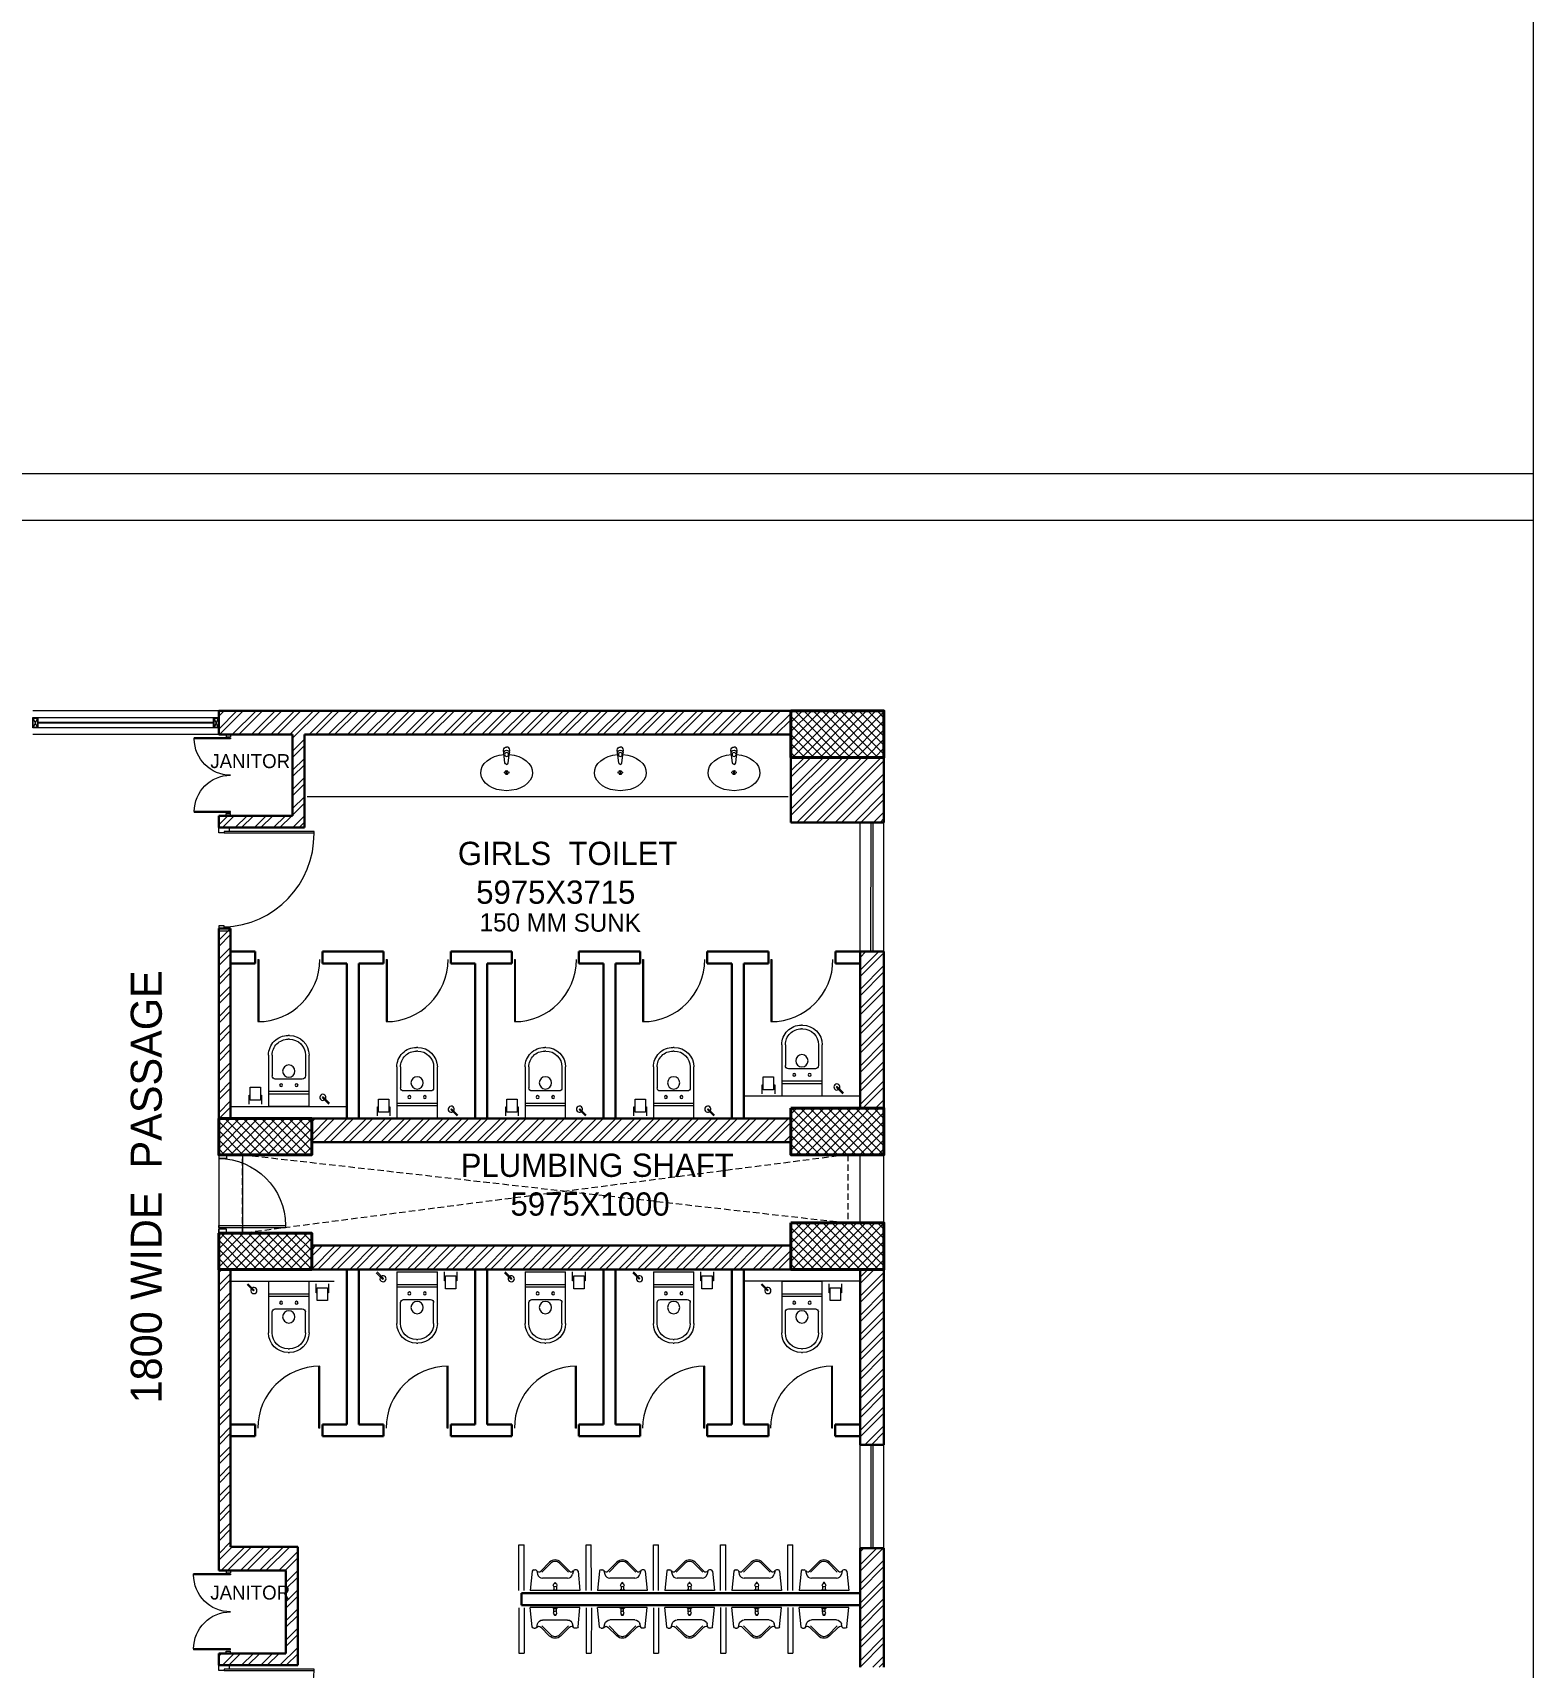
# Model space of a CAD drawing. Header units: millimetres. Extents: x 8275 to 147087, y -297470 to -191881.
# Drawn here: x 128532 to 143047, y -273676 to -257857 of the extents above; entities that cross this region are included whole.
import ezdxf

# ---------------------------------------------------------------- set-up
doc = ezdxf.new("R2010")
doc.units = ezdxf.units.MM
doc.header["$LTSCALE"] = 250
doc.header["$MEASUREMENT"] = 0
doc.linetypes.add('HIDDEN', pattern=[0.375, 0.25, -0.125])
for name, color, linetype, lineweight in [('col', 6, 'Continuous', 40), ('door', 35, 'Continuous', 13), ('ele', 51, 'Continuous', 18), ('fixtures', 31, 'Continuous', 13), ('hatch', 9, 'Continuous', 0), ('hidden', 153, 'HIDDEN', 13), ('text', 7, 'Continuous', 9), ('wall', 1, 'Continuous', 30), ('win', 4, 'Continuous', 20)]:
    doc.layers.add(name, color=color, linetype=linetype, lineweight=lineweight)
doc.styles.get("Standard").update_dxf_attribs({"font": 'GOTHIC.TTF', "height": 100})
pattern_1 = [(45, (0, 0), (-44.19417382415921, 44.19417382415922), []), (135, (0, 0), (-44.19417382415922, -44.19417382415921), [])]
pattern_2 = [(45, (-6686.724433918018, -319015.2778811397), (-92.80776503073436, 92.80776503073437), []), (45, (-6624.852590668015, -319015.2778811397), (-92.80776503073436, 92.80776503073437), [])]

# ---------------------------------------------------------------- blocks, each defined once
blk = doc.blocks.new('A$C75BC0A19')
at = {"layer": 'hatch'}
h = blk.add_hatch(dxfattribs=at)
h.set_pattern_fill('ANSI37', color=256, scale=500)
h.set_pattern_definition(pattern_1)
h.paths.add_polyline_path([(-2680.023402296472, 30511.2077489025), (-1780.03108260408, 30511.24358927691), (-1780.046442854684, 30961.26150952477), (-2680.038762595505, 30961.22566915501)])
h = blk.add_hatch(dxfattribs=at)
h.set_pattern_fill('ANSI37', color=256, scale=500)
h.set_pattern_definition([(45, (0, 100), (-44.19417382415921, 44.19417382415922), []), (135, (0, 100), (-44.19417382415922, -44.19417382415921), [])])
h.paths.add_polyline_path([(-2679.968973888084, 26666.18270875653), (-1779.976654195692, 26666.21854913095), (-1779.992014446296, 27116.23646937869), (-2679.984334187116, 27116.20062900893)])
h = blk.add_hatch(dxfattribs=at)
h.set_pattern_fill('ANSI37', color=256, scale=500)
h.set_pattern_definition(pattern_1)
h.paths.add_polyline_path([(-7314.965154951904, 27016.18735936028), (-8214.965154951904, 27016.18735936028), (-8214.965154951904, 26666.18735936028), (-7314.965154951904, 26666.18735936028)])
h = blk.add_hatch(dxfattribs=at)
h.set_pattern_fill('ANSI37', color=256, scale=500)
h.set_pattern_definition(pattern_1)
h.paths.add_polyline_path([(-2680.023402367719, 25556.18528104434), (-1780.031082674861, 25556.22112141876), (-1780.046442925464, 26006.2390416665), (-2680.038762666285, 26006.20320129674)])
h = blk.add_hatch(dxfattribs=at)
h.set_pattern_fill('ANSI37', color=256, scale=500)
h.set_pattern_definition(pattern_1)
h.paths.add_polyline_path([(-7314.984564585611, 25906.25813837617), (-8214.984564585611, 25906.25813837617), (-8214.984564585611, 25556.25813837617), (-7314.984564585611, 25556.25813837617)])
at = {"layer": 'col'}
for points, elevation in [([(-2680.038762709592, 30961.2256691868), (-2680.038762709592, 30511.2256691868), (-1780.038762709592, 30511.2256691868), (-1780.038762709592, 30961.2256691868)], 1176.372843180978), ([(-2679.9843339785, 27116.20063065644), (-2679.9843339785, 26666.20063065644), (-1779.9843339785, 26666.20063065644), (-1779.9843339785, 27116.20063065644)], 20740.65743912511), ([(-8214.965154951904, 27016.18735936028), (-8214.965154951904, 26666.18735936028), (-7314.965154951904, 26666.18735936028), (-7314.965154951904, 27016.18735936028)], 10366.57279572215), ([(-2680.038762629498, 26006.20320208743), (-2680.038762629498, 25556.20320208743), (-1780.038762629498, 25556.20320208743), (-1780.038762629498, 26006.20320208743)], 10366.57279572215), ([(-8214.984564585611, 25906.25813837617), (-8214.984564585611, 25556.25813837617), (-7314.984564585611, 25556.25813837617), (-7314.984564585611, 25906.25813837617)], 10366.57279572215)]:
    blk.add_lwpolyline(points, close=True, dxfattribs=dict(at, elevation=elevation))
blk = doc.blocks.new('d900')
for p, q in [((67.5, 1.164153218269348e-10), (67.49999999994179, 765.0000000000582)), ((90, 765.0000000001164), (67.49999999994179, 765.0000000000582)), ((90.00000000005821, 1.164153218269348e-10), (90, 765.0000000001164)), ((0, 90), (45, 90)), ((0, 0), (45, 0)), ((45, 90), (45, -5.820766091346741e-11)), ((67.5, 1.164153218269348e-10), (90.00000000005821, 1.164153218269348e-10)), ((855, 90.00000000005821), (855, 0)), ((900, 90.00000000005821), (855, 90.00000000005821)), ((900, 5.820766091346741e-11), (855, 5.820766091346741e-11))]:
    blk.add_line(p, q)
blk.add_arc((90.00000000005821, 1.164153218269348e-10), 765.0000000000078, 0, 90)
blk = doc.blocks.new('D1-1000')
for p, q in [((-950.7042253683321, 1.164153e-10), (-1000.000000011641, 1.164153e-10)), ((-1000.000000011641, 1.164153e-10), (-1000.000000012107, -102.0000000030268)), ((-950.7042253678663, -52.70422535983379), (-950.7042253683321, 1.164153e-10)), ((-49.2957746433094, 0), (0, 0)), ((-49.29577464377508, -52.7042253599502), (-49.2957746433094, 0)), ((0, 0), (4.656613e-10, -102.0000000031432)), ((-1000.000000011176, -102.0000000030268), (-962.5352112823165, -102.0000000030268)), ((-962.5352112823165, -52.70422535983379), (-950.7042253678663, -52.70422535983379)), ((-962.5352112823165, -102.0000000030268), (-962.5352112823165, -52.70422535983379)), ((-50.59670324577019, -52.7042253599502), (-50.59670324577019, -923.204246989684)), ((-37.46478872932494, -52.7042253599502), (-49.29577464377508, -52.7042253599502)), ((-37.46478872885929, -923.204246989684), (-37.46478872885929, -52.7042253599502)), ((-37.46478872932494, -102.0000000031432), (-37.46478872932494, -52.7042253599502)), ((-4.656613e-10, -102.0000000031432), (-37.46478872932494, -102.0000000031432)), ((-54.97400808287784, -923.204246989684), (-37.46478872885929, -923.204246989684))]:
    blk.add_line(p, q)
blk.add_ellipse((-39.72230880195275, 2.195898896548897), major_axis=(646.3662074578173, 674.7231903816781), ratio=0.9774352853459952, start_param=2.382767455577225, end_param=3.900417879911388)
blk = doc.blocks.new('A$C08577F4B')
at = {"layer": 'door'}
for p, q in [((-47.62215834857489, 0), (-47.62215834857489, -23.81107917429108)), ((0, 0), (0, -23.81107917429108)), ((-5.820766091346741e-11, -35.7166187614348), (-404.7883459629229, -35.71661876140206)), ((-404.788345962952, -47.62215834857852), (-404.7883459629229, -35.71661876140206)), ((-5.820766091346741e-11, -47.62215834860763), (-404.788345962952, -47.62215834857852)), ((-47.62215834857489, -23.81107917429108), (2.91038304567337e-11, -23.81107917429108)), ((-5.820766091346741e-11, -35.7166187614348), (-5.820766091346741e-11, -47.62215834860763)), ((-5.820766091346741e-11, -857.1988502744098), (-404.788345962952, -857.1988502744389)), ((-404.788345962952, -857.1988502744389), (-404.7883459629229, -869.1043898616153)), ((-5.820766091346741e-11, -869.1043898615826), (-404.7883459629229, -869.1043898616153)), ((-47.62215834857489, -881.0099294487263), (2.91038304567337e-11, -881.0099294487263)), ((-47.62215834857489, -904.8210086230174), (-47.62215834857489, -881.0099294487263)), ((-5.820766091346741e-11, -869.1043898615826), (-5.820766091346741e-11, -857.1988502744098)), ((0, -904.8210086230174), (0, -881.0099294487263))]:
    blk.add_line(p, q, dxfattribs=at)
for centre, start, end in [((-5.820766091346741e-11, -47.62215834860763), 180, 270), ((-5.820766091346741e-11, -857.1988502744098), 90, 180)]:
    blk.add_arc(centre, 404.7883459628994, start, end, dxfattribs=at)
blk = doc.blocks.new('A$C2BFC0EEF')
at = {"linetype": 'Continuous'}
for p, q in [((-5.943687951764502, 5.943688192996715), (-14.14213563096863, 14.14213561625066)), ((-5.38748003554656, 3.367175378128743), (-5.38748003554656, 3.367175378128743)), ((3.367175207929542, 5.387480603187666), (3.367175207929542, 5.387480603187666)), ((5.943687614412564, 5.943688530581483), (14.14213530216211, 14.14213594529)), ((-5.943688302427117, -5.943687842566932), (-14.14213599017667, -14.14213525727545)), ((-3.367174867065478, -5.387480149167909), (-3.367174867065478, -5.387480149167909)), ((5.387480546376987, -3.367174923876156), (5.387480546376987, -3.367174923876156)), ((5.943687952462996, -5.943688192531054), (14.14213563166712, -14.14213561601783))]:
    blk.add_line(p, q, dxfattribs=at)
for points in [[(-3.48008801553e-05, 78.77274127036434, -0.3445125279722855), (-16.02566299789879, 94.7983834465513), (-30.21280872997115, 217.486766102532, -0.4138372378932979), (-4.31280949e-08, 246.9779962186931, -174.7800943454167)], [(3.47733690546e-05, 78.77274127036434, 0.3445125279722855), (16.02566296479079, 94.79838345214823), (30.21280865401466, 217.4867661130837, 0.4138372378932979), (-4.31280949e-08, 246.9779962186931, 174.7800943454167)]]:
    blk.add_lwpolyline(points, format="xyb", dxfattribs=at)
blk.add_circle((-3.05590648e-08, 175), 19.0304417841023, dxfattribs=at)
for centre, radius, start, end in [((-0.3418404827627486, 190.0632928784711), 27.00616329088461, 89.27469928441461, 175.742928220345), ((0.3418404163838173, 190.0632928785904), 27.00616329088461, 4.257071799665344, 90.72530073559575), ((0, 0), 19.99999999999823, 149.4775131510297, 210.5224887587645), ((0, 0), 19.99999999999482, 59.47751315102978, 120.5224887587645), ((-8.754655186086893, -2.259775066e-07), 4.761904765502171, 315.0000009533007, 45.00000095330071), ((1.2652016e-09, 8.754655299708247), 4.761904765499719, 225.0000009533007, 315.0000009533007), ((8.75465524289757, -1.2652016e-09), 4.761904765502171, 135.0000009533007, 225.0000009533007), ((0, 0), 19.99999999999823, 329.4775131510298, 30.52248875876451), ((0, 0), 19.99999999999482, 239.4775131510298, 300.5224887587645), ((2.825553531e-07, -8.754655299708247), 4.761904765499719, 45.00000095330071, 135.0000009533007)]:
    blk.add_arc(centre, radius, start, end, dxfattribs=at)
blk.add_ellipse((0, 0), major_axis=(250.0000000000023, 4.36559275e-08), ratio=0.6999999999999936, start_param=1.671754877057109, end_param=7.753023083712268, dxfattribs=at)
blk = doc.blocks.new('wc')
for p, q in [((0, 195.9375), (498.7499999999998, 195.9375)), ((0, 195.9375), (0, -195.9375)), ((124.6875, -195.9375), (124.6875, 195.9375)), ((148.4375, -195.9375), (148.4375, 195.9375)), ((498.7499999999998, 160.3125), (296.875, 160.3125)), ((267.1875, 130.625), (267.1875, -130.625)), ((653.125, 5.9375), (653.125, -5.9375)), ((688.75, 5.9375), (688.75, -5.9375)), ((498.7499999999998, -195.9375), (0, -195.9375)), ((498.7499999999998, -160.3125), (296.875, -160.3125))]:
    blk.add_line(p, q)
for centre, radius in [((207.8125, 74.8125), 14.25), ((344.375, 0), 59.375), ((207.8125, -74.8125), 14.25)]:
    blk.add_circle(centre, radius)
for centre, radius, start, end in [((296.875, 130.625), 29.6875, 90, 180), ((498.7499999999998, 5.9375), 190, 0, 90), ((498.7499999999998, 5.9375), 154.375, 0, 90), ((296.875, -130.625), 29.6875, 180, 270), ((498.7499999999998, -5.9375), 190, 270, 0), ((498.7499999999998, -5.9375), 154.375, 270, 0)]:
    blk.add_arc(centre, radius, start, end)
blk = doc.blocks.new('TP')
blk.add_lwpolyline([(-125, 0), (0, 0), (0, 100), (-125, 100)], close=True)
for points in [[(37, 110), (-50, 110), (-50, 100)], [(-50, 0), (-50, -10), (37, -10)]]:
    blk.add_lwpolyline(points)
blk = doc.blocks.new('HF')
for points in [[(3.379131568595767, -3.379131567089644), (-3.691936245188117, 3.691936244831595), (-65.21022620797157, -57.82635371888318)], [(-3.691936245188117, 3.691936244831595), (3.379131568595767, -3.379131567089644), (-58.13915839605033, -64.89742153080442)]]:
    blk.add_lwpolyline(points)
blk.add_arc((-0.156402338296175, 0.1564023388709757), 29.61280304845423, 234.7207233212202, 215.2792767415993)
blk = doc.blocks.new('GRID FLOORBLOCK B$0$Door-flat-32')
at = {"layer": 'door'}
for p, q in [((348.1931385537609, 3.549273859709501), (340.8701942148618, 721.9494519585278)), ((359.2000890495256, 3.661472169449553), (351.8771447101608, 722.0616502682678)), ((359.2000890495256, 3.661472169449553), (348.1931385537609, 3.549273859709501))]:
    blk.add_line(p, q, dxfattribs=at)
blk.add_ellipse((359.2000890495256, 3.661472169449553), major_axis=(-660.1077112326614, -283.5670132046138), ratio=0.9999999999995486, start_param=-1.966344187121177, end_param=-0.3955478603272518, dxfattribs=at)
blk = doc.blocks.new('BC13-145')
for p, q in [((-182.5566991410305, 159.8633008591423), (-269.4066991410072, 73.47330085912836)), ((-194.6966991410445, 226.7233008591284), (-194.6966991410445, 211.9333008592075)), ((-185.7366991410818, 197.9833008591376), (-152.5666991410398, 189.6933008592168)), ((-181.1866991410352, 241.6533008591796), (5.303300858955482, 260.3033008592029)), ((5.303300858955482, 260.3033008592029), (5.303300858955482, -219.6966991407971)), ((-171.9766991410724, 149.2233008591283), (-258.8266991410492, 62.83330085911439)), ((-114.6966991410445, 141.1833008592075), (-114.6966991410445, -100.5766991408018)), ((-34.94669914104452, 32.80330085920287), (-2.196699141044518, 32.80330085920287)), ((-34.94669914104452, 7.803300859202862), (-2.196699141044518, 7.803300859202862)), ((-2.196699141044518, 5.303300859202864), (-2.196699141044518, 35.30330085920286)), ((-182.5566991410305, -119.256699140853), (-269.4066991410072, -32.87669914084836)), ((-171.9766991410724, -108.6266991408483), (-258.8266991410492, -22.2466991408437)), ((-185.7366991410818, -157.3766991408483), (-152.5666991410398, -149.0866991408111)), ((-194.6966991410445, -186.116699140839), (-194.6966991410445, -171.3266991408018)), ((-181.1866991410352, -201.0466991408903), (5.303300858955482, -219.6966991407971))]:
    blk.add_line(p, q)
blk.add_circle((-47.19669914174301, 20.30330085920287), 17.50000000018973)
for centre, radius, start, end in [((-179.6966991429071, 226.7274801220338), 15.00000000016263, 95.70636388638675, 180), ((-179.6966991429071, 211.9382237568788), 15.00000000016263, 180, 239.1819888884163), ((-200.1892127451574, 177.5862676799588), 25.00000000027109, 314.8465055570168, 59.18198888841624), ((-164.6966991427907, 141.1862472947978), 50.00000000054203, 0, 75.96124166863609), ((-216.5162713398313, 20.30077124820673), 75.00000000081315, 134.845594448165, 225.1516777820129), ((-216.5162713398313, 20.30077124820673), 60.00000000065052, 134.845594448165, 225.1516777820129), ((-64.6966991416266, 20.30330085920287), 7.500000000081313, 77.62637499757213, 282.3736250024278), ((5.303300858955482, 35.30330085931928), 7.500000000081313, 90, 180), ((5.303300858955482, 5.303300858970033), 7.500000000081313, 180, 270), ((-200.1892127451574, -136.9796659615531), 25.00000000027104, 300.8180111115838, 45.15349444298316), ((-164.6966991426743, -100.5796455767413), 50.00000000054208, 284.0387583313639, 0), ((-179.6966991429071, -171.3316220384731), 15.00000000016262, 120.8180111115837, 180), ((-179.6966991429071, -186.1208784038608), 15.00000000016263, 180, 264.2936361136132)]:
    blk.add_arc(centre, radius, start, end)

msp = doc.modelspace()

# ---------------------------------------------------------------- hatches: boundary and pattern name
at = {"layer": 'hatch'}
h = msp.add_hatch(dxfattribs=at)
h.set_pattern_fill('ANSI32', color=256, scale=350, style=0)
h.set_pattern_definition(pattern_2)
h.paths.add_polyline_path([(130331.0853971415, -265550.334878471), (130331.0853971415, -265435.334878471), (131046.0853971443, -265435.334878471), (131046.0798960011, -264650.3394350888), (130331.0853975667, -264650.3444456746), (130331.0853977292, -264420.3404262027), (135866.0709188734, -264420.3411680196), (135866.072250959, -264650.3031751119), (131161.0853975671, -264650.3364947685), (131161.0853970782, -265550.334878471)])
h = msp.add_hatch(dxfattribs=at)
h.set_pattern_fill('ANSI32', color=256, scale=350, style=0)
h.set_pattern_definition(pattern_2)
h.paths.add_polyline_path([(135866.0310310298, -264870.2962292196), (136766.0450652256, -264870.2962292196), (136766.0450652256, -265500.284743443), (135866.0310310298, -265500.284743443)])
h = msp.add_hatch(dxfattribs=at)
h.set_pattern_fill('ANSI32', color=256, scale=350, style=0)
h.set_pattern_definition(pattern_2)
h.paths.add_polyline_path([(130446.0853971145, -266525.3216471692), (130331.0853971872, -266525.3216471692), (130331.0853971872, -268365.3429612777), (130446.0853971145, -268365.3429612777)])
h = msp.add_hatch(dxfattribs=at)
h.set_pattern_fill('ANSI32', color=256, scale=350, style=0)
h.set_pattern_definition(pattern_2)
h.paths.add_polyline_path([(136536.0766650918, -268265.32126775), (136766.0854597604, -268265.32126775), (136766.0854597599, -268365.3589644971), (136766.0911020203, -268365.3589644971), (136766.0911020203, -266750.3275749902), (136536.0766650918, -266750.3275749902)])
h = msp.add_hatch(dxfattribs=at)
h.set_pattern_fill('ANSI32', color=256, scale=350, style=0)
h.set_pattern_definition(pattern_2)
h.paths.add_polyline_path([(135866.0854597599, -268595.358963479), (135866.0854597604, -268365.3589644962), (131231.0412297542, -268365.3589644962), (131231.0412297542, -268595.358963479)])
h = msp.add_hatch(dxfattribs=at)
h.set_pattern_fill('ANSI32', color=256, scale=350, style=0)
h.set_pattern_definition(pattern_2)
h.paths.add_polyline_path([(135866.0310311094, -269825.318696319), (135866.0310311094, -269595.3597076474), (131231.0850026677, -269595.3597076474), (131231.0850026677, -269825.3267673681), (136016.0320746037, -269825.3267673681), (136016.0320746037, -269825.318696319)])
h = msp.add_hatch(dxfattribs=at)
h.set_pattern_fill('ANSI32', color=256, scale=350, style=0)
h.set_pattern_definition(pattern_2)
h.paths.add_polyline_path([(130446.1251065391, -269825.3173498347), (130331.1251169969, -269825.2637586687), (130331.125175416, -272739.2949375143), (130981.5603964757, -272739.2949375086), (130981.5603964673, -273541.1719448421), (130331.1251753685, -273541.1719448477), (130331.1251753694, -273656.1719448477), (131096.5603964659, -273656.171944841), (131096.560396478, -272509.2533400467), (130446.1251065056, -272509.2949404679)])
h = msp.add_hatch(dxfattribs=at)
h.set_pattern_fill('ANSI32', color=256, scale=350, style=0)
h.set_pattern_definition(pattern_2)
h.paths.add_polyline_path([(136536.0791648016, -269825.3267673681), (136766.0787796262, -269825.3267673681), (136766.0787796262, -271523.7978389502), (136536.0791648016, -271523.7978389502)])
h = msp.add_hatch(dxfattribs=at)
h.set_pattern_fill('ANSI32', color=256, scale=350, style=0)
h.set_pattern_definition(pattern_2)
h.paths.add_polyline_path([(136766.0297288871, -273676.0486219623), (136536.075993272, -273676.0486219623), (136536.075993272, -272523.7978389502), (136766.0297288871, -272523.7978389502)])

# ---------------------------------------------------------------- linework, layer by layer
at = {"layer": 'ele'}
for p, q in [((130331.0853977292, -264420.3400772203, -11300.6378476528), (128531.8495605267, -264420.3404733947, -11300.6378476528)), ((130331.0853977292, -264650.3349399116, -11300.6378476528), (128531.8443225767, -264650.3349399088, -11300.6378476528)), ((130446.0350226671, -268250.3678452322, -11300.6378476528), (131572.0855429447, -268250.3678452326, -11300.6378476528)), ((136536.0261501274, -268150.3678770566, -11300.6378476528), (135410.0786611321, -268150.3678770573, -11300.6378476528)), ((130331.0404279162, -268715.3345390462, -11300.6378476528), (130331.0404279162, -269475.2637600303, -11300.6378476528)), ((130561.0404279162, -268715.3345390462, -11300.6378476528), (130561.0404279162, -269475.2637600303, -11300.6378476528)), ((136536.0314373071, -269375.3267186258, -11300.6378476528), (136536.0315559781, -268715.3552417124, -11300.6378476528)), ((136766.0314373071, -269375.3267673681, -11300.6378476528), (136766.0315559781, -268715.3552904547, -11300.6378476528)), ((130446.0852397252, -269940.3659677197, -11300.6378476528), (131448.5841356628, -269940.3659677194, -11300.6378476528)), ((136536.0763671855, -269940.3659358954, -11300.6378476528), (135410.0786611317, -269940.3659358947, -11300.6378476528))]:
    msp.add_line(p, q, dxfattribs=at)
at = {"layer": 'fixtures'}
msp.add_line((131186.0853972402, -265250.2851661372, -11300.6378476528), (135841.0709188734, -265250.2851567194, -11300.6378476528), dxfattribs=at)
at = {"layer": 'fixtures', "extrusion": (0.04844222980678486, 0.002947275160629678, 0.9988216377013838)}
for p, q in [((133235.3872166728, -272490.3485000419, -11300.6378476528), (133285.331992148, -272490.3485000419, -11300.6378476528)), ((133885.5164937819, -272490.3485000419, -11300.6378476528), (133935.4612692571, -272490.3485000419, -11300.6378476528)), ((134535.6360522276, -272490.3485000419, -11300.6378476528), (134585.5808277028, -272490.3485000419, -11300.6378476528)), ((135185.7600117801, -272490.3485000419, -11300.6378476528), (135235.7047872553, -272490.3485000419, -11300.6378476528)), ((135835.7600113442, -272490.3485000419, -11300.6378476528), (135885.7047868194, -272490.3485000419, -11300.6378476528))]:
    msp.add_line(p, q, dxfattribs=at)
at = {"layer": 'fixtures', "extrusion": (0.04717399618824726, 0.002945826680434936, 0.9988823435163924)}
for p, q in [((133235.6985349008, -272931.7932836587, -11300.6378476528), (133235.3931360007, -272490.3485000419, -11300.6378476528)), ((133285.6432986767, -272931.7707759381, -11300.6378476528), (133285.3379115514, -272490.3485000419, -11300.6378476528)), ((133885.8232676382, -272931.5675755977, -11300.6378476528), (133885.5180248865, -272490.3485000419, -11300.6378476528)), ((133935.7680314141, -272931.5450678771, -11300.6378476528), (133935.462800439, -272490.3485000419, -11300.6378476528)), ((134535.9473704556, -272931.4942362153, -11300.6378476528), (134535.6421784409, -272490.3485000419, -11300.6378476528)), ((134585.8921342315, -272931.4717284947, -11300.6378476528), (134585.5869539944, -272490.3485000419, -11300.6378476528)), ((135186.0713300081, -272933.1351731473, -11300.6378476528), (135185.7650027662, -272490.3485000419, -11300.6378476528)), ((135236.016093784, -272933.1126654266, -11300.6378476528), (135235.7097783051, -272490.3485000419, -11300.6378476528)), ((135836.0713295722, -272933.1366069575, -11300.6378476528), (135835.7650013384, -272490.3485000419, -11300.6378476528)), ((135886.0160933482, -272933.1140992368, -11300.6378476528), (135885.7097768774, -272490.3485000419, -11300.6378476528))]:
    msp.add_line(p, q, dxfattribs=at)
at = {"layer": 'fixtures', "extrusion": (0.04717399618824726, -0.002945826680434936, 0.9988823435163924)}
for p, q in [((133235.6985349008, -273099.7722778711, -11300.6378476528), (133235.3938286263, -273540.2158920368, -11300.6378476528)), ((133285.6432986767, -273099.7947855918, -11300.6378476528), (133285.3386041857, -273540.2158920368, -11300.6378476528)), ((133885.8232676382, -273099.5465698101, -11300.6378476528), (133885.5184052153, -273540.2158920368, -11300.6378476528)), ((133935.7680314141, -273099.5690775308, -11300.6378476528), (133935.4631807725, -273540.2158920368, -11300.6378476528)), ((134535.9473704556, -273099.4732304278, -11300.6378476528), (134535.6424572947, -273540.2158920368, -11300.6378476528)), ((134585.8921342315, -273099.4957381484, -11300.6378476528), (134585.5872328519, -273540.2158920368, -11300.6378476528)), ((135186.0713300081, -273098.129907129, -11300.6378476528), (135185.765487514, -273540.2158920368, -11300.6378476528)), ((135236.016093784, -273098.1524148497, -11300.6378476528), (135235.710263059, -273540.2158920368, -11300.6378476528)), ((135836.0713295722, -273098.1313409393, -11300.6378476528), (135835.76548807, -273540.2158920368, -11300.6378476528)), ((135886.0160933482, -273098.1538486599, -11300.6378476528), (135885.710263615, -273540.2158920368, -11300.6378476528))]:
    msp.add_line(p, q, dxfattribs=at)
at = {"layer": 'fixtures', "extrusion": (0.04844222980678486, -0.002947275160629678, 0.9988216377013838)}
for p, q in [((133235.3938286961, -273540.2158920368, -11300.6378476528), (133285.3386041713, -273540.2158920368, -11300.6378476528)), ((133885.5184052852, -273540.2158920368, -11300.6378476528), (133935.4631807604, -273540.2158920368, -11300.6378476528)), ((134535.6380719584, -273540.2158920368, -11300.6378476528), (134585.5828474336, -273540.2158920368, -11300.6378476528)), ((135185.7654875838, -273540.2158920368, -11300.6378476528), (135235.710263059, -273540.2158920368, -11300.6378476528)), ((135835.7654881398, -273540.2158920368, -11300.6378476528), (135885.710263615, -273540.2158920368, -11300.6378476528))]:
    msp.add_line(p, q, dxfattribs=at)
at = {"layer": 'hidden'}
for p, q in [((136415.8533512852, -268715.3212677498, -11300.6378476528), (130561.2760765036, -269475.2634110479, -11300.6378476528)), ((130561.2775919763, -268715.3341900636, -11300.6378476528), (136415.8820024575, -269375.3183473364, -11300.6378476528))]:
    msp.add_line(p, q, dxfattribs=at)
at = {"layer": 'hidden', "elevation": -11300.6378476528}
msp.add_lwpolyline([(130561.2775919763, -268715.3341900636), (131231.1046387884, -268715.3341900636), (131231.1046203831, -268595.3596930012), (135866.0854597618, -268595.3596930012), (135866.0854597618, -268715.32126775), (136415.8541163574, -268715.32126775), (136415.8820024575, -269375.3183473364), (135866.0310311108, -269375.3183473366), (135856.5051548267, -269595.1728936999), (131231.0852291547, -269595.1728936999), (131231.0852291547, -269475.2634110479), (130561.2760765036, -269475.2634110479), (130561.2760765036, -268715.3341900636)], dxfattribs=at)
at = {"layer": 'text', "linetype": 'ByBlock', "ltscale": 100, "elevation": -15927.22569249856}
for points in [[(8274.661579479929, -227228.6701686436), (143047.4073980691, -227228.6701686436), (143047.4073980691, -262576.5879157615), (8274.661579479929, -262576.5879157615)], [(8274.661578839645, -262122.2077275209), (143047.4073974288, -262122.2077275209), (143047.4073974288, -297470.1254746387), (8274.661578839645, -297470.1254746387)]]:
    msp.add_lwpolyline(points, close=True, dxfattribs=at)
at = {"layer": 'wall'}
for p, q in [((135866.0310310293, -264420.2962292196, -11300.6378476528), (130331.0853977292, -264420.3400772203, -11300.6378476528)), ((130331.0853977292, -264420.3404262027, -11300.6378476528), (130331.0853977292, -264650.3404262027, -11300.6378476528)), ((131046.0853975667, -264650.330477179, -11300.6378476528), (130331.0853977292, -264650.3349399116, -11300.6378476528)), ((131046.0853971443, -265435.334878471, -11300.6378476528), (131046.0853975667, -264650.330477179, -11300.6378476528)), ((135866.0310310293, -264650.3003930831, -11300.6378476528), (131161.0853975676, -264650.3297593968, -11300.6378476528)), ((131161.0853970782, -265550.334878471, -11300.6378476528), (131161.0853975671, -264650.3297593968, -11300.6378476528)), ((135866.0310310293, -264870.2962292196, -11300.6378476528), (135866.0310310293, -265500.2853005172, -11300.6378476528)), ((136766.0900344118, -265500.3271370706, -11300.6378476528), (136766.0364363021, -264870.2986625048, -11300.6378476528)), ((130331.0853971415, -265435.334878471, -11300.6378476528), (131046.0853971443, -265435.334878471, -11300.6378476528)), ((130331.0853971415, -265550.334878471, -11300.6378476528), (130331.0853971415, -265435.334878471, -11300.6378476528)), ((130331.0853971415, -265550.334878471, -11300.6378476528), (131161.0853970782, -265550.334878471, -11300.6378476528)), ((135866.0310310293, -265500.2853005172, -11300.6378476528), (136766.0450652256, -265500.284743443, -11300.6378476528)), ((136536.0565172951, -265500.3275349884, -11300.6378476528), (136766.0900344118, -265500.3268798672, -11300.6378476528)), ((130331.0853971443, -266525.3216471692, -11300.6378476528), (130446.0853971443, -266525.3216471692, -11300.6378476528)), ((130331.0853971434, -266525.3216471692, -11300.6378476528), (130331.0853970717, -268365.3429612771, -11300.6378476528)), ((130446.0853971862, -266525.3216471692, -11300.6378476528), (130446.0853971145, -268365.3429612777, -11300.6378476528)), ((130446.0350226774, -266600.3474331294, -11300.6378476528), (130446.0350226802, -266750.3233579144, -11300.6378476528)), ((130684.0867384006, -266750.3364556989, -11300.6378476528), (130446.0350226727, -266750.3364556989, -11300.6378476528)), ((130684.0867384006, -266750.3364556989, -11300.6378476528), (130684.0867384006, -266865.3364556989, -11300.6378476528)), ((131925.0843959763, -266750.3364556989, -11300.6378476528), (131334.0867384006, -266750.3364556989, -11300.6378476528)), ((131334.0867384006, -266750.3364556989, -11300.6378476528), (131334.0867384006, -266865.3364556989, -11300.6378476528)), ((131925.0843959763, -266750.3364556989, -11300.6378476528), (131925.0843959758, -266865.3364556989, -11300.6378476528)), ((133166.0821020384, -266750.3364556989, -11300.6378476528), (132575.0843959758, -266750.3364556989, -11300.6378476528)), ((132575.0843959758, -266750.3364556989, -11300.6378476528), (132575.0843959758, -266865.3364556989, -11300.6378476528)), ((133166.0821020384, -266750.3364556989, -11300.6378476528), (133166.0821020384, -266865.3364556989, -11300.6378476528)), ((134407.0798081001, -266750.3364556989, -11300.6378476528), (133816.0821020384, -266750.3364556989, -11300.6378476528)), ((133816.0821020384, -266750.3364556989, -11300.6378476528), (133816.0821020384, -266865.3364556989, -11300.6378476528)), ((134407.0798081001, -266750.3364556989, -11300.6378476528), (134407.0798080997, -266865.3364556989, -11300.6378476528)), ((135648.0775141637, -266750.3364556989, -11300.6378476528), (135057.0798081001, -266750.3364556989, -11300.6378476528)), ((135057.0798081001, -266750.3364556989, -11300.6378476528), (135057.0798081001, -266865.3364556989, -11300.6378476528)), ((135648.0775141637, -266750.3364556989, -11300.6378476528), (135648.0775141637, -266865.3364556989, -11300.6378476528)), ((136298.0775141637, -266750.3364556989, -11300.6378476528), (136298.0775141637, -266865.3364556989, -11300.6378476528)), ((136536.0308290734, -266750.3364556989, -11300.6378476528), (136298.0775141637, -266750.3364556989, -11300.6378476528)), ((136536.0769462101, -268265.32126775, -11300.6378476528), (136536.0812035319, -266750.326919936, -11300.6378476528)), ((136536.0812035319, -266750.326919936, -11300.6378476528), (136766.0764998994, -266750.3275749487, -11300.6378476528)), ((136766.0764998994, -266750.3275749487, -11300.6378476528), (136766.0779858036, -268265.32126775, -11300.6378476528)), ((130684.0867384006, -266865.3364556989, -11300.6378476528), (130446.0350226718, -266865.3364556989, -11300.6378476528)), ((131572.0855429447, -266865.3364556989, -11300.6378476528), (131334.0867384006, -266865.3364556989, -11300.6378476528)), ((131572.0855429447, -268365.3905606541, -11300.6378476528), (131572.0855429443, -266865.3364556989, -11300.6378476528)), ((131925.0843959758, -266865.3364556989, -11300.6378476528), (131687.0855429447, -266865.3364556989, -11300.6378476528)), ((131687.0855429447, -268365.3896569071, -11300.6378476528), (131687.0855429447, -266865.3364556989, -11300.6378476528)), ((132813.0832490069, -266865.3364556989, -11300.6378476528), (132575.0843959758, -266865.3364556989, -11300.6378476528)), ((132813.0832490069, -268365.3810673879, -11300.6378476528), (132813.0832490069, -266865.3364556989, -11300.6378476528)), ((133166.0821020384, -266865.3364556989, -11300.6378476528), (132928.0832490069, -266865.3364556989, -11300.6378476528)), ((132928.0832490069, -268365.3801636409, -11300.6378476528), (132928.0832490069, -266865.3364556989, -11300.6378476528)), ((134054.0809550695, -266865.3364556989, -11300.6378476528), (133816.0821020384, -266865.3364556989, -11300.6378476528)), ((134054.08095507, -268365.3715741218, -11300.6378476528), (134054.0809550695, -266865.3364556989, -11300.6378476528)), ((134407.0798080997, -266865.3364556989, -11300.6378476528), (134169.0809550695, -266865.3364556989, -11300.6378476528)), ((134169.08095507, -268365.3706703748, -11300.6378476528), (134169.0809550695, -266865.3364556989, -11300.6378476528)), ((135295.0786611321, -266865.3364556989, -11300.6378476528), (135057.0798081001, -266865.3364556989, -11300.6378476528)), ((135295.0786611321, -268365.3858481307, -11300.6378476528), (135295.0786611321, -266865.3364556989, -11300.6378476528)), ((135648.0775141637, -266865.3364556989, -11300.6378476528), (135410.0786611321, -266865.3364556989, -11300.6378476528)), ((135410.0786611321, -268365.3886706493, -11300.6378476528), (135410.0786611321, -266865.3364556989, -11300.6378476528)), ((136536.0308290734, -266865.3364556989, -11300.6378476528), (136298.0775141637, -266865.3364556989, -11300.6378476528)), ((131231.104638787, -268365.37450984, -11300.6378476528), (135866.0854591215, -268365.37450984, -11300.6378476528)), ((135866.0854597604, -268595.359693011, -11300.6378476528), (131231.0405924576, -268595.359693011, -11300.6378476528)), ((135866.0310311094, -269595.3590663541, -11300.6378476528), (131231.0850026677, -269595.3597076474, -11300.6378476528)), ((136766.0764644756, -269595.3589658308, -11300.6378476528), (136766.0314373071, -269595.3589658368, -11300.6378476528)), ((130331.1251755622, -269825.3173498347, -11300.6378476528), (130331.1251754365, -272739.2395846874, -11300.6378476528)), ((130446.1251065391, -269825.3173498347, -11300.6378476528), (130446.1251065391, -272509.2741402573, -11300.6378476528)), ((135866.0310311094, -269825.318696319, -11300.6378476528), (131231.0851705833, -269825.359576811, -11300.6378476528)), ((135866.0765270852, -269825.3571569535, -11300.6378476528), (131231.0851705833, -269825.3599257934, -11300.6378476528)), ((131572.0855429447, -271325.3545441451, -11300.6378476528), (131572.0855429443, -269825.3545441409, -11300.6378476528)), ((131687.0855429443, -271325.3542704404, -11300.6378476528), (131687.0855429443, -269825.3542704361, -11300.6378476528)), ((132813.0832490069, -271325.3515905195, -11300.6378476528), (132813.0832490069, -269825.3542704361, -11300.6378476528)), ((132928.0832490069, -271325.3513168148, -11300.6378476528), (132928.0832490069, -269825.3542704361, -11300.6378476528)), ((134054.0809550695, -271325.3486368939, -11300.6378476528), (134054.080955069, -269825.3542704361, -11300.6378476528)), ((134169.080955069, -271325.3483631891, -11300.6378476528), (134169.080955069, -269825.3483631849, -11300.6378476528)), ((135295.0786611321, -271325.3456832683, -11300.6378476528), (135295.0786611317, -269825.3542704361, -11300.6378476528)), ((135410.0786611321, -271325.3454095635, -11300.6378476528), (135410.0786611317, -269825.3542704361, -11300.6378476528)), ((136536.0791648021, -269825.3267673681, -11300.6378476528), (136536.0771685787, -271523.7978389502, -11300.6378476528)), ((136766.0787796262, -271523.7978389502, -11300.6378476528), (136766.0310311094, -269825.318696319, -11300.6378476528)), ((130446.0871689846, -271325.3572240676, -11300.6378476528), (130684.0867384006, -271325.3565891937, -11300.6378476528)), ((130446.0874426891, -271440.3572240673, -11300.6378476528), (130684.0867384006, -271440.356589194, -11300.6378476528)), ((130684.0867384006, -271325.3565891937, -11300.6378476528), (130684.0867384006, -271440.356589194, -11300.6378476528)), ((131334.0867384006, -271325.3550421669, -11300.6378476528), (131572.0855429447, -271325.3545441451, -11300.6378476528)), ((131334.0867384006, -271325.3550421669, -11300.6378476528), (131334.0867384006, -271440.3550421672, -11300.6378476528)), ((131334.0867384006, -271440.3550421672, -11300.6378476528), (131925.0843959753, -271440.3537039936, -11300.6378476528)), ((131687.0855429447, -271325.3542704404, -11300.6378476528), (131925.0843959753, -271325.3537039933, -11300.6378476528)), ((131925.0843959753, -271325.3537039933, -11300.6378476528), (131925.0843959753, -271440.3537039936, -11300.6378476528)), ((132575.0843959753, -271325.3521569666, -11300.6378476528), (132813.0832490069, -271325.3515905195, -11300.6378476528)), ((132575.0843959753, -271325.3521569666, -11300.6378476528), (132575.0843959753, -271440.3521569669, -11300.6378476528)), ((132575.0843959753, -271440.3521569669, -11300.6378476528), (133166.082102038, -271440.350750368, -11300.6378476528)), ((132813.0832490069, -271440.3542704407, -11300.6378476528), (132813.0832490069, -271440.3515905198, -11300.6378476528)), ((132928.0832490069, -271325.3513168148, -11300.6378476528), (133166.082102038, -271325.3507503677, -11300.6378476528)), ((132928.0832490069, -271440.3542704407, -11300.6378476528), (132928.0832490069, -271440.3513168151, -11300.6378476528)), ((133166.082102038, -271325.3507503677, -11300.6378476528), (133166.082102038, -271440.350750368, -11300.6378476528)), ((133816.082102038, -271325.3492033409, -11300.6378476528), (134054.08095507, -271325.3486368939, -11300.6378476528)), ((133816.082102038, -271325.3492033409, -11300.6378476528), (133816.082102038, -271440.3492033413, -11300.6378476528)), ((133816.082102038, -271440.3492033413, -11300.6378476528), (134407.0798081006, -271440.3477967424, -11300.6378476528)), ((134054.0809550695, -271440.3542704407, -11300.6378476528), (134054.08095507, -271440.3486368943, -11300.6378476528)), ((134169.08095507, -271325.3483631891, -11300.6378476528), (134407.0798081006, -271325.3477967421, -11300.6378476528)), ((134407.0798081006, -271325.3477967421, -11300.6378476528), (134407.0798081006, -271440.3477967424, -11300.6378476528)), ((135057.0798081006, -271325.3462497153, -11300.6378476528), (135295.0786611321, -271325.3456832683, -11300.6378476528)), ((135057.0798081006, -271325.3462497153, -11300.6378476528), (135057.0798081006, -271440.3462523844, -11300.6378476528)), ((135057.0798081006, -271440.3462523844, -11300.6378476528), (135648.0777878682, -271440.3449088736, -11300.6378476528)), ((135295.0786611321, -271440.3542704407, -11300.6378476528), (135295.0786611321, -271440.3456832686, -11300.6378476528)), ((135410.0786611321, -271325.3454095635, -11300.6378476528), (135648.0775141637, -271325.3449050382, -11300.6378476528)), ((135410.0786611321, -271440.3542704407, -11300.6378476528), (135410.0786611321, -271440.3454095639, -11300.6378476528)), ((135648.0775141637, -271325.3449050382, -11300.6378476528), (135648.0777878682, -271440.3449088736, -11300.6378476528)), ((136294.8662003274, -271325.3433588077, -11300.6378476528), (136536.0763672004, -271325.3427296426, -11300.6378476528)), ((136294.8662003274, -271440.3433588081, -11300.6378476528), (136294.8662003274, -271325.3433588077, -11300.6378476528)), ((136294.8662003274, -271440.3433588081, -11300.6378476528), (136536.0766409053, -271440.3427296423, -11300.6378476528)), ((136766.0764644886, -271440.3910657064, -11300.6378476528), (136766.081203531, -271440.3910656933, -11300.6378476528)), ((136536.0763934539, -271523.7982319721, -11300.6378476528), (136536.0764625114, -271523.7982319721, -11300.6378476528)), ((136536.0763934539, -271523.7985809545, -11300.6378476528), (136536.0764625114, -271523.7985809545, -11300.6378476528)), ((136536.0764625114, -271523.7982319721, -11300.6378476528), (136766.0764625226, -271523.7978389596, -11300.6378476528)), ((131096.520508639, -272509.2741402573, -11300.6378476528), (130446.0852186712, -272509.2741402573, -11300.6378476528)), ((131096.520508639, -272509.2741402573, -11300.6378476528), (131096.5205086269, -273656.1165920144, -11300.6378476528)), ((136536.0759932725, -272523.7978389502, -11300.6378476528), (136536.0746390247, -273676.0490148987, -11300.6378476528)), ((136536.0763545861, -272523.7974459163, -11300.6378476528), (136766.0764624984, -272523.7978389307, -11300.6378476528)), ((136766.0813634698, -273676.0486218731, -11300.6378476528), (136766.0799801573, -272523.7978389502, -11300.6378476528)), ((130981.5205086363, -272739.239584682, -11300.6378476528), (130331.085287577, -272739.2395846874, -11300.6378476528)), ((130752.7754764738, -272739.239584684, -11300.6378476528), (130446.4804251841, -272739.2741373024, -11300.6378476528)), ((130446.4804212865, -272739.2395846865, -11300.6378476528), (130446.4804251841, -272739.2741373024, -11300.6378476528)), ((130981.5205086363, -272739.2395846816, -11300.6378476528), (130981.5205086279, -273541.1165920154, -11300.6378476528)), ((136536.0712991264, -272958.1352507364, -11300.6378476528), (133260.7023229585, -272958.1352507364, -11300.6378476528)), ((133260.7022812767, -272958.1352507364, -11300.6378476528), (133260.715254229, -273073.135250738, -11300.6378476528)), ((136536.0710230041, -273073.135250738, -11300.6378476528), (133260.715254229, -273073.135250738, -11300.6378476528)), ((130331.0452795024, -273656.1165920201, -11300.6378476528), (130331.0452795015, -273541.1165920208, -11300.6378476528)), ((130981.5205086279, -273541.1165920154, -11300.6378476528), (130331.0852875295, -273541.1165920208, -11300.6378476528)), ((131096.5205086269, -273656.1165920144, -11300.6378476528), (130331.0852875304, -273656.1165920208, -11300.6378476528)), ((136536.0763934539, -273546.0493638774, -11300.6378476528), (136536.0764625114, -273546.0493638774, -11300.6378476528))]:
    msp.add_line(p, q, dxfattribs=at)
at = {"layer": 'wall', "elevation": -11300.6378476528}
for points in [[(131256.1251169969, -269825.3600251413), (131476.0766768544, -269825.3600251413)], [(130446.0862316336, -271362.8860477802), (130446.0909706759, -271362.8860477671)]]:
    msp.add_lwpolyline(points, dxfattribs=at)
at = {"layer": 'win'}
for p, q in [((128581.8495605285, -264485.3896960732, -11300.6378476528), (130281.0853977292, -264485.311412327, -11300.6378476528)), ((128576.8495605285, -264580.3896960732, -11300.6378476528), (128536.8495605285, -264490.3896960732, -11300.6378476528)), ((128576.8495605285, -264490.3896960732, -11300.6378476528), (128536.8495605285, -264580.3896960732, -11300.6378476528)), ((128581.8495605285, -264530.3896960732, -11300.6378476528), (130281.0853977292, -264530.311412327, -11300.6378476528)), ((130281.0853977292, -264540.3404262027, -11300.6378476528), (128581.8495605285, -264540.4187099489, -11300.6378476528)), ((130281.0853977292, -264585.3404262027, -11300.6378476528), (128581.8495605285, -264585.4187099489, -11300.6378476528)), ((130326.0853977292, -264580.3404262027, -11300.6378476528), (130286.0853977292, -264490.3404262027, -11300.6378476528)), ((130326.0853977292, -264490.3404262027, -11300.6378476528), (130286.0853977292, -264580.3404262027, -11300.6378476528))]:
    msp.add_line(p, q, dxfattribs=at)
at = {"layer": 'win', "elevation": -11300.6378476528}
for points in [[(128581.8495605285, -264485.3896960732), (128581.8495605285, -264585.3896960732), (128531.8495605285, -264585.3896960732), (128531.8495605285, -264485.3896960732)], [(130331.0853977292, -264485.3404262027), (130331.0853977292, -264585.3404262027), (130281.0853977292, -264585.3404262027), (130281.0853977292, -264485.3404262027)], [(128576.8495605285, -264490.3896960732), (128576.8495605285, -264580.3896960732), (128536.8495605285, -264580.3896960732), (128536.8495605285, -264490.3896960732)], [(130326.0853977292, -264490.3404262027), (130326.0853977292, -264580.3404262027), (130286.0853977292, -264580.3404262027), (130286.0853977292, -264490.3404262027)]]:
    msp.add_lwpolyline(points, close=True, dxfattribs=at)
for points in [[(136536.0405218895, -266750.32691982), (136536.05651731, -265500.3263228432)], [(136640.8256488196, -266750.3272182419), (136640.9125874988, -265500.3265767515)], [(136660.8256488643, -266750.3272752006), (136660.9125875435, -265500.3266251812)], [(136766.0911020203, -266750.3275749896), (136766.0900344118, -265500.3268798672)], [(136536.0747077097, -272523.7974459135), (136536.0764625114, -271523.7982319721)], [(136640.9508428783, -272523.7976251214), (136641.0266035874, -271523.7980526385)], [(136660.9508429156, -272523.7976592963), (136661.0266036247, -271523.7980184636)], [(136766.0934877438, -272523.7978389596), (136766.0764625114, -271523.7978389596)]]:
    msp.add_lwpolyline(points, dxfattribs=at)

# ---------------------------------------------------------------- block references
at = {"xscale": 0.8351457156338356, "yscale": 0.8351457156338356, "zscale": 0.8351457156338356}
for p, rotation in [((131009.0867383624, -266827.8877354637, -11300.6378476528), 179.4159811242241), ((132250.0843960135, -266827.8877354637, -11300.6378476528), 179.4159811242241), ((133491.081951018, -266827.8877354637, -11300.6378476528), 179.4159811242241), ((134732.0798081378, -266827.8877354637, -11300.6378476528), 179.4159811242241), ((135973.0775142019, -266827.8877354638, -11300.6378476528), 179.4159811242241), ((131009.0867384379, -271362.8460456639, -11300.6378476528), 359.4159811242241), ((132250.0843960135, -271362.8008772018, -11300.6378476528), 359.4159811242241), ((133491.0821020757, -271362.7979235761, -11300.6378476528), 359.4159811242241), ((134732.0798081378, -271362.8460456639, -11300.6378476528), 359.4159811242241), ((135969.8662003647, -271362.7920790429, -11300.6378476528), 359.4159811242241)]:
    msp.add_blockref('GRID FLOORBLOCK B$0$Door-flat-32', p, dxfattribs=dict(at, rotation=rotation))
at = {"layer": 'door', "rotation": 89.99999999951983}
for p in [(130331.0853971527, -265550.3348784594, -11300.6378476528), (130331.0852875304, -273656.1165920208, -11300.6378476528)]:
    msp.add_blockref('D1-1000', p, dxfattribs=at)
at = {"layer": 'door', "xscale": -0.8444444446031412, "yscale": 0.8444444446031412, "zscale": 0.8444444445427508, "rotation": 270}
msp.add_blockref('d900', (130331.0854188376, -269475.3341902051, -11300.6378476528), dxfattribs=at)
at = {"layer": 'fixtures', "xscale": -1}
for p in [(133116.0310307653, -265017.6249086996, -11300.6378476528), (134216.0310307653, -265017.6196953381, -11300.6378476528), (135316.0310307653, -265017.6144819768, -11300.6378476528)]:
    msp.add_blockref('A$C2BFC0EEF', p, dxfattribs=at)
for name, p, rotation in [('wc', (135973.0762390322, -268150.367877057, -11300.6378476528), 270), ('wc', (131009.0867384006, -268250.3678452324, -11300.6378476528), 270), ('wc', (132250.0843997789, -268365.3343783178, -11300.6378476528), 270), ('wc', (133491.0833959631, -268365.3758230695, -11300.6378476528), 270), ('wc', (134732.0798119055, -268365.3340016592, -11300.6378476528), 270), ('TP', (135699.2152985954, -268088.3678452343, -11300.6378476528), 90), ('TP', (130735.2257979652, -268188.3678452324, -11300.6378476528), 90), ('TP', (131976.223455539, -268303.3853538253, -11300.6378476528), 90), ('TP', (133217.2222610707, -268303.3678452334, -11300.6378476528), 90), ('TP', (134458.2188676633, -268303.3678452334, -11300.6378476528), 90), ('wc', (132250.0843959753, -269850.3659358943, -11300.6378476528), 90), ('TP', (132523.9453364122, -269887.3659358943, -11300.6378476528), 270), ('wc', (133491.082102038, -269850.3659358943, -11300.6378476528), 90), ('TP', (133764.9430424748, -269887.3659358943, -11300.6378476528), 270), ('wc', (134732.0798081006, -269850.3659358943, -11300.6378476528), 90), ('TP', (135005.9407485374, -269887.3659358943, -11300.6378476528), 270), ('wc', (131009.0867384006, -269940.3537629721, -11300.6378476528), 90), ('TP', (131282.9476788375, -270002.3537947946, -11300.6378476528), 270), ('wc', (135973.0775141637, -269940.3659358952, -11300.6378476528), 90), ('TP', (136246.9384546005, -270002.3659358952, -11300.6378476528), 270), ('BC13-145', (133565.1786715598, -273103.735945411, -11300.6378476528), 270.0019321130495), ('BC13-145', (134215.3034042972, -273103.51023735, -11300.6378476528), 270.0019321130495), ('BC13-145', (134865.4275071146, -273103.4368979677, -11300.6378476528), 270.0019321130495), ('BC13-145', (135515.4275066787, -273103.4383317779, -11300.6378476528), 270.0019321130495), ('BC13-145', (136165.4275062429, -273103.4397655881, -11300.6378476528), 270.0019321130495)]:
    msp.add_blockref(name, p, dxfattribs=dict(at, rotation=rotation))
at = {"layer": 'fixtures'}
for name, p, rotation in [('HF', (136311.2126909983, -268060.1576190264, -11300.6378476528), 90.00000000000001), ('HF', (131338.8908991432, -268160.1576190245, -11300.6378476528), 90.00000000000001), ('HF', (132579.888556717, -268275.1751276174, -11300.6378476528), 90.00000000000001), ('HF', (133820.8873622487, -268275.1576190254, -11300.6378476528), 90.00000000000001), ('HF', (135061.8839688413, -268275.1576190254, -11300.6378476528), 90.00000000000001), ('HF', (131920.2802352342, -269915.5761621022, -11300.6378476528), 270), ('HF', (133161.2779412968, -269915.5761621022, -11300.6378476528), 270), ('HF', (134402.2756473594, -269915.5761621022, -11300.6378476528), 270), ('HF', (130670.9502864336, -270030.5640210026, -11300.6378476528), 270), ('HF', (135643.2733534225, -270030.5761621032, -11300.6378476528), 270), ('BC13-145', (133565.1786715598, -272928.1018920876, -11300.6378476528), 269.9980678869505), ('BC13-145', (134215.3034042972, -272927.8761840266, -11300.6378476528), 269.9980678869505), ('BC13-145', (134865.4275071146, -272927.8028446442, -11300.6378476528), 269.9980678869505), ('BC13-145', (135515.4275066787, -272927.8042784545, -11300.6378476528), 269.9980678869505), ('BC13-145', (136165.4275062429, -272927.8057122647, -11300.6378476528), 269.9980678869505)]:
    msp.add_blockref(name, p, dxfattribs=dict(at, rotation=rotation))
at = {"layer": 'hatch'}
msp.add_blockref('A$C75BC0A19', (138546.0697937389, -295381.5218984064, -11300.6378476528), dxfattribs=at)
at = {"layer": 'text', "rotation": 180}
for p, xscale, yscale, zscale in [((130446.0853971415, -265435.3348785333, -11300.6378476528), -0.8675758714585767, 0.8675758714598487, 0.8675758714585767), ((130446.4804251841, -273539.4024380587, -11300.6378476528), -0.8842945655892483, 0.8842945655887888, 0.8842945655892483)]:
    msp.add_blockref('A$C08577F4B', p, dxfattribs=dict(at, xscale=xscale, yscale=yscale, zscale=zscale))

# ---------------------------------------------------------------- texts
at = {"layer": 'text'}
for s, insert, char_height, width, attachment_point in [('{\\H1.2x;JANITOR }', (130249.6565856892, -264975.9993079933, -11300.6378476528), 112.5, 5407.020000000001, 7), ('\\pi733.4;GIRLS  TOILET \\P\\pi910.75;5975X3715', (131911.1671619932, -265686.9650478949, -11300.6378476528), 225, 3374.633129174123, 1), ('\\pi423.28;PLUMBING SHAFT\\P\\pi904.94;5975X1000', (132248.8485696069, -268705.0905821127, -11300.6378476528), 225, 3366.686800717609, 1), ('{\\H1.2x;JANITOR }', (130249.6565856892, -273022.3303298377, -11300.6378476528), 112.5, 5407.020000000001, 7)]:
    msp.add_mtext(s, dxfattribs=dict(at, insert=insert, char_height=char_height, width=width, attachment_point=attachment_point))
at = {"layer": 'text', "extrusion": (-0.0469889812349327, -0.04693707736641595, 0.9977920356521204), "insert": (132854.9949472165, -266556.038971181, -11300.6378476528), "char_height": 175, "width": 2075.734373730222, "attachment_point": 7, "text_direction": (0.9988946197689175, -0.003462649504585486, 0.04687801889071731)}
msp.add_mtext('\\pt350;150 MM SUNK', dxfattribs=at)
at = {"layer": 'text', "insert": (129480.3894660943, -271122.9100666254, -11300.6378476528), "char_height": 250, "width": 5273.551116314658, "attachment_point": 1, "rotation": 90}
msp.add_mtext('{\\H1.2x;1800 WIDE  PASSAGE}', dxfattribs=at)

doc.saveas('drawing.dxf')
